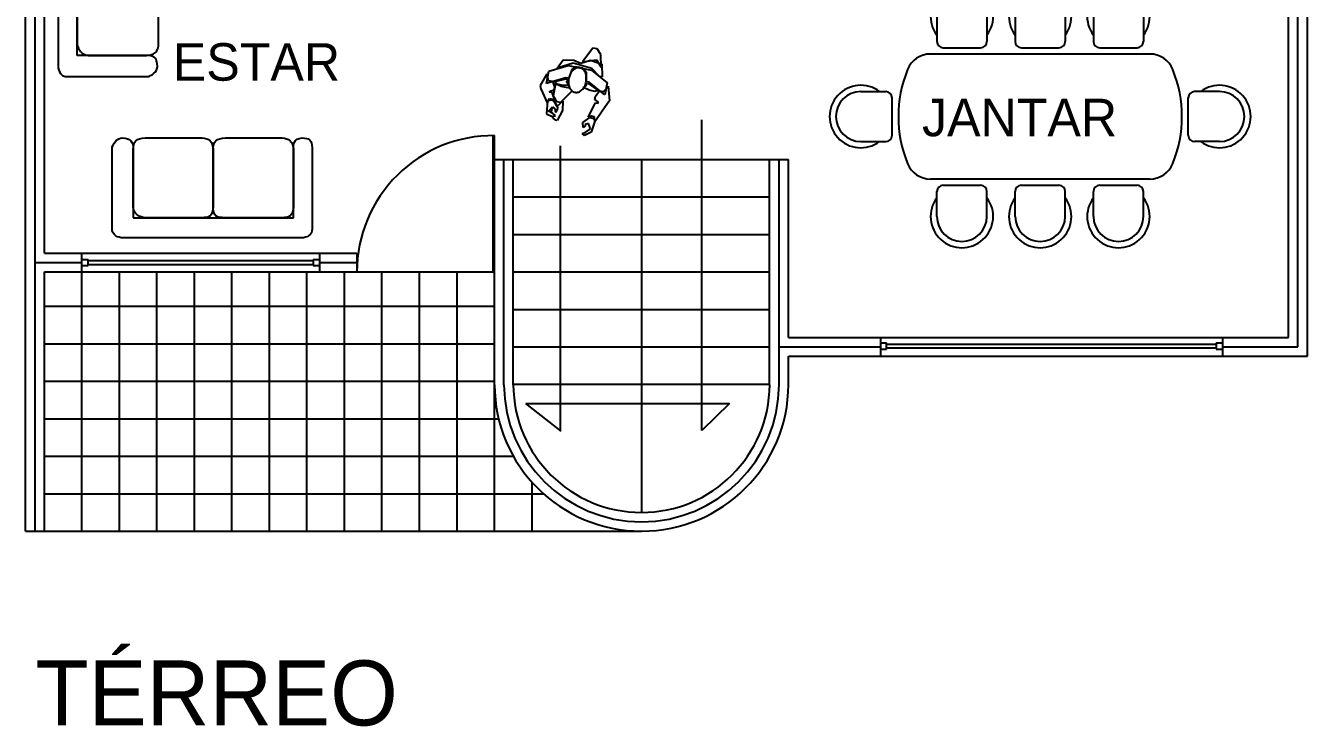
# Model space of a CAD drawing. Header units: millimetres. Extents: x 686.5 to 717.1, y 236.1 to 261.6.
# Drawn here: x 688.895 to 691.457, y 245.282 to 246.684 of the extents above; entities that cross this region are included whole.
import ezdxf

# ---------------------------------------------------------------- set-up
doc = ezdxf.new("R2010")
doc.units = ezdxf.units.MM
doc.linetypes.add('ACAD_ISO04W100', pattern=[30.5, 24, -3, 0.5, -3])
for name, color, linetype in [('3', 1, 'Continuous'), ('EJE', 4, 'ACAD_ISO04W100'), ('ESCALERAS', 5, 'Continuous'), ('LETREROS', 31, 'Continuous'), ('MUE', 2, 'Continuous'), ('MURO1', 3, 'Continuous'), ('PUERTAS', 191, 'Continuous'), ('VENTANAS', 111, 'Continuous')]:
    doc.layers.add(name, color=color, linetype=linetype)

# ---------------------------------------------------------------- blocks, each defined once
blk = doc.blocks.new('COMEDOR1')
at = {"layer": '3', "color": 2}
for p, q in [((-0.837, 0.826), (-0.837, 0.626)), ((-0.437, 0.826), (-0.437, 0.626)), ((-0.211, 0.826), (-0.211, 0.626)), ((0.189, 0.826), (0.189, 0.626)), ((0.415, 0.826), (0.415, 0.626)), ((0.815, 0.826), (0.815, 0.626)), ((0.865, 0.526), (-0.887, 0.526)), ((-0.787, 0.576), (-0.487, 0.576)), ((-0.161, 0.576), (0.139, 0.576)), ((0.465, 0.576), (0.765, 0.576)), ((-1.445, 0.226), (-1.245, 0.226)), ((1.423, 0.226), (1.223, 0.226)), ((-1.195, -0.124), (-1.195, 0.176)), ((1.173, -0.124), (1.173, 0.176)), ((-1.445, -0.174), (-1.245, -0.174)), ((1.423, -0.174), (1.223, -0.174)), ((0.865, -0.474), (-0.887, -0.474)), ((-0.837, -0.774), (-0.837, -0.574)), ((-0.787, -0.524), (-0.487, -0.524)), ((-0.437, -0.774), (-0.437, -0.574)), ((-0.211, -0.774), (-0.211, -0.574)), ((-0.161, -0.524), (0.139, -0.524)), ((0.189, -0.774), (0.189, -0.574)), ((0.415, -0.774), (0.415, -0.574)), ((0.465, -0.524), (0.765, -0.524)), ((0.815, -0.774), (0.815, -0.574))]:
    blk.add_line(p, q, dxfattribs=at)
for centre, radius, start, end in [((-0.637, 0.826), 0.25, 323.1301, 216.8699), ((-0.637, 0.826), 0.2, 360, 180), ((-0.011, 0.826), 0.25, 323.1301, 216.8699), ((-0.011, 0.826), 0.2, 360, 180), ((0.615, 0.826), 0.25, 323.1301, 216.8699), ((0.615, 0.826), 0.2, 360, 180), ((-0.787, 0.626), 0.05, 180, 270), ((-0.487, 0.626), 0.05, 270, 360), ((-0.161, 0.626), 0.05, 180, 270), ((0.139, 0.626), 0.05, 270, 360), ((0.465, 0.626), 0.05, 180, 270), ((0.765, 0.626), 0.05, 270, 360), ((-0.887, 0.326), 0.2, 90, 157.9757), ((0.865, 0.326), 0.2, 22.0243, 90), ((-0.145, 0.026), 1, 157.9757, 202.0243), ((0.123, 0.026), 1, 337.9757, 22.0243), ((-1.445, 0.026), 0.25, 53.1301, 306.8699), ((-1.445, 0.026), 0.2, 90, 270), ((-1.245, 0.176), 0.05, 360, 90), ((1.223, 0.176), 0.05, 90, 180), ((1.423, 0.026), 0.25, 233.1301, 126.8699), ((1.423, 0.026), 0.2, 270, 90), ((-1.245, -0.124), 0.05, 270, 360), ((1.223, -0.124), 0.05, 180, 270), ((-0.887, -0.274), 0.2, 202.0243, 270), ((0.865, -0.274), 0.2, 270, 337.9757), ((-0.787, -0.574), 0.05, 90, 180), ((-0.487, -0.574), 0.05, 360, 90), ((-0.161, -0.574), 0.05, 90, 180), ((0.139, -0.574), 0.05, 360, 90), ((0.465, -0.574), 0.05, 90, 180), ((0.765, -0.574), 0.05, 360, 90), ((-0.637, -0.774), 0.25, 143.1301, 36.8699), ((-0.011, -0.774), 0.25, 143.1301, 36.8699), ((0.615, -0.774), 0.25, 143.1301, 36.8699), ((-0.637, -0.774), 0.2, 180, 360), ((-0.011, -0.774), 0.2, 180, 360), ((0.615, -0.774), 0.2, 180, 360)]:
    blk.add_arc(centre, radius, start, end, dxfattribs=at)
blk = doc.blocks.new('SILLON3')
at = {"color": 2}
for p, q in [((-1.178, 0.212), (-1.184, 0.196)), ((-1.178, 0.212), (-1.184, 0.196)), ((-1.169, 0.223), (-1.178, 0.212)), ((-1.169, 0.223), (-1.178, 0.212)), ((-1.164, 0.227), (-1.169, 0.223)), ((-1.164, 0.227), (-1.169, 0.223)), ((-1.157, 0.231), (-1.164, 0.227)), ((-1.157, 0.231), (-1.164, 0.227)), ((-1.151, 0.235), (-1.157, 0.231)), ((-1.151, 0.235), (-1.157, 0.231)), ((-1.144, 0.237), (-1.151, 0.235)), ((-1.144, 0.237), (-1.151, 0.235)), ((-1.127, 0.24), (-1.144, 0.237)), ((-1.127, 0.24), (-1.144, 0.237)), ((-1.109, 0.241), (-1.127, 0.24)), ((-1.109, 0.241), (-1.127, 0.24)), ((-1.096, 0.24), (-1.109, 0.241)), ((-1.096, 0.24), (-1.109, 0.241)), ((-1.086, 0.238), (-1.096, 0.24)), ((-1.086, 0.238), (-1.096, 0.24)), ((-1.076, 0.235), (-1.086, 0.238)), ((-1.076, 0.235), (-1.086, 0.238)), ((-1.068, 0.231), (-1.076, 0.235)), ((-1.068, 0.231), (-1.076, 0.235)), ((-1.061, 0.225), (-1.068, 0.231)), ((-1.061, 0.225), (-1.068, 0.231)), ((-1.055, 0.22), (-1.061, 0.225)), ((-1.055, 0.22), (-1.061, 0.225)), ((-1.05, 0.214), (-1.055, 0.22)), ((-1.05, 0.214), (-1.055, 0.22)), ((-1.046, 0.206), (-1.05, 0.214)), ((-1.046, 0.206), (-1.05, 0.214)), ((-1.041, 0.192), (-1.046, 0.206)), ((-1.041, 0.192), (-1.046, 0.206)), ((-1.018, 0.209), (-1.023, 0.201)), ((-1.018, 0.209), (-1.023, 0.201)), ((-1.012, 0.215), (-1.018, 0.209)), ((-1.012, 0.215), (-1.018, 0.209)), ((-1.007, 0.222), (-1.012, 0.215)), ((-1.007, 0.222), (-1.012, 0.215)), ((-1, 0.226), (-1.007, 0.222)), ((-1, 0.226), (-1.007, 0.222)), ((-0.984, 0.234), (-1, 0.226)), ((-0.984, 0.234), (-1, 0.226)), ((-0.967, 0.239), (-0.984, 0.234)), ((-0.967, 0.239), (-0.984, 0.234)), ((-0.948, 0.241), (-0.967, 0.239)), ((-0.948, 0.241), (-0.967, 0.239)), ((-0.492, 0.241), (-0.948, 0.241)), ((-0.492, 0.241), (-0.948, 0.241)), ((-0.492, 0.241), (-0.492, 0.241)), ((-0.467, 0.239), (-0.492, 0.241)), ((-0.467, 0.239), (-0.492, 0.241)), ((-0.447, 0.234), (-0.467, 0.239)), ((-0.447, 0.234), (-0.467, 0.239)), ((-0.442, 0.232), (-0.447, 0.234)), ((-0.442, 0.232), (-0.447, 0.234)), ((-0.438, 0.23), (-0.442, 0.232)), ((-0.438, 0.23), (-0.442, 0.232)), ((-0.429, 0.226), (-0.438, 0.23)), ((-0.429, 0.226), (-0.438, 0.23)), ((-0.423, 0.222), (-0.429, 0.226)), ((-0.423, 0.222), (-0.429, 0.226)), ((-0.416, 0.215), (-0.423, 0.222)), ((-0.416, 0.215), (-0.423, 0.222)), ((-0.411, 0.209), (-0.416, 0.215)), ((-0.411, 0.209), (-0.416, 0.215)), ((-0.406, 0.201), (-0.411, 0.209)), ((-0.406, 0.201), (-0.411, 0.209)), ((-0.374, 0.209), (-0.379, 0.201)), ((-0.374, 0.209), (-0.379, 0.201)), ((-0.37, 0.215), (-0.374, 0.209)), ((-0.37, 0.215), (-0.374, 0.209)), ((-0.363, 0.222), (-0.37, 0.215)), ((-0.363, 0.222), (-0.37, 0.215)), ((-0.356, 0.226), (-0.363, 0.222)), ((-0.356, 0.226), (-0.363, 0.222)), ((-0.342, 0.234), (-0.356, 0.226)), ((-0.342, 0.234), (-0.356, 0.226)), ((-0.324, 0.239), (-0.342, 0.234)), ((-0.324, 0.239), (-0.342, 0.234)), ((-0.305, 0.241), (-0.324, 0.239)), ((-0.305, 0.241), (-0.324, 0.239)), ((0.151, 0.241), (-0.305, 0.241)), ((0.151, 0.241), (-0.305, 0.241)), ((0.151, 0.241), (0.151, 0.241)), ((0.176, 0.239), (0.151, 0.241)), ((0.176, 0.239), (0.151, 0.241)), ((0.196, 0.234), (0.176, 0.239)), ((0.196, 0.234), (0.176, 0.239)), ((0.201, 0.232), (0.196, 0.234)), ((0.201, 0.232), (0.196, 0.234)), ((0.205, 0.23), (0.201, 0.232)), ((0.205, 0.23), (0.201, 0.232)), ((0.213, 0.226), (0.205, 0.23)), ((0.213, 0.226), (0.205, 0.23)), ((0.22, 0.222), (0.213, 0.226)), ((0.22, 0.222), (0.213, 0.226)), ((0.227, 0.215), (0.22, 0.222)), ((0.227, 0.215), (0.22, 0.222)), ((0.232, 0.209), (0.227, 0.215)), ((0.232, 0.209), (0.227, 0.215)), ((0.237, 0.201), (0.232, 0.209)), ((0.237, 0.201), (0.232, 0.209)), ((0.268, 0.209), (0.264, 0.201)), ((0.268, 0.209), (0.264, 0.201)), ((0.273, 0.215), (0.268, 0.209)), ((0.273, 0.215), (0.268, 0.209)), ((0.28, 0.222), (0.273, 0.215)), ((0.28, 0.222), (0.273, 0.215)), ((0.287, 0.226), (0.28, 0.222)), ((0.287, 0.226), (0.28, 0.222)), ((0.301, 0.234), (0.287, 0.226)), ((0.301, 0.234), (0.287, 0.226)), ((0.319, 0.239), (0.301, 0.234)), ((0.319, 0.239), (0.301, 0.234)), ((0.338, 0.241), (0.319, 0.239)), ((0.338, 0.241), (0.319, 0.239)), ((0.794, 0.241), (0.338, 0.241)), ((0.794, 0.241), (0.338, 0.241)), ((0.794, 0.241), (0.794, 0.241)), ((0.819, 0.239), (0.794, 0.241)), ((0.819, 0.239), (0.794, 0.241)), ((0.839, 0.234), (0.819, 0.239)), ((0.839, 0.234), (0.819, 0.239)), ((0.844, 0.232), (0.839, 0.234)), ((0.844, 0.232), (0.839, 0.234)), ((0.848, 0.23), (0.844, 0.232)), ((0.848, 0.23), (0.844, 0.232)), ((0.856, 0.226), (0.848, 0.23)), ((0.856, 0.226), (0.848, 0.23)), ((0.863, 0.222), (0.856, 0.226)), ((0.863, 0.222), (0.856, 0.226)), ((0.87, 0.215), (0.863, 0.222)), ((0.87, 0.215), (0.863, 0.222)), ((0.875, 0.209), (0.87, 0.215)), ((0.875, 0.209), (0.87, 0.215)), ((0.879, 0.201), (0.875, 0.209)), ((0.879, 0.201), (0.875, 0.209)), ((0.91, 0.208), (0.906, 0.201)), ((0.91, 0.208), (0.906, 0.201)), ((0.915, 0.213), (0.91, 0.208)), ((0.915, 0.213), (0.91, 0.208)), ((0.922, 0.218), (0.915, 0.213)), ((0.922, 0.218), (0.915, 0.213)), ((0.93, 0.223), (0.922, 0.218)), ((0.93, 0.223), (0.922, 0.218)), ((0.937, 0.225), (0.93, 0.223)), ((0.937, 0.225), (0.93, 0.223)), ((0.947, 0.228), (0.937, 0.225)), ((0.947, 0.228), (0.937, 0.225)), ((0.958, 0.23), (0.947, 0.228)), ((0.958, 0.23), (0.947, 0.228)), ((0.982, 0.232), (0.958, 0.23)), ((0.982, 0.232), (0.958, 0.23)), ((0.995, 0.23), (0.982, 0.232)), ((0.995, 0.23), (0.982, 0.232)), ((1.01, 0.224), (0.995, 0.23)), ((1.01, 0.224), (0.995, 0.23)), ((1.023, 0.216), (1.01, 0.224)), ((1.023, 0.216), (1.01, 0.224)), ((1.035, 0.204), (1.023, 0.216)), ((1.035, 0.204), (1.023, 0.216)), ((-1.188, 0.176), (-1.189, 0.152)), ((-1.188, 0.176), (-1.189, 0.152)), ((-1.189, 0.152), (-1.189, -0.491)), ((-1.189, 0.152), (-1.189, 0.152)), ((-1.189, 0.152), (-1.189, -0.491)), ((-1.184, 0.196), (-1.188, 0.176)), ((-1.184, 0.196), (-1.188, 0.176)), ((-1.039, 0.177), (-1.041, 0.192)), ((-1.039, 0.177), (-1.041, 0.192)), ((-1.038, 0.164), (-1.039, 0.177)), ((-1.038, 0.164), (-1.039, 0.177)), ((-1.036, 0.166), (-1.038, 0.143)), ((-1.036, 0.166), (-1.038, 0.143)), ((-1.038, 0.152), (-1.038, 0.164)), ((-1.038, 0.152), (-1.038, 0.164)), ((-1.038, -0.411), (-1.038, 0.152)), ((-1.038, -0.411), (-1.038, 0.152)), ((-1.038, 0.143), (-1.038, -0.322)), ((-1.038, 0.143), (-1.038, 0.143)), ((-1.038, 0.143), (-1.038, -0.322)), ((-1.034, 0.175), (-1.036, 0.166)), ((-1.034, 0.175), (-1.036, 0.166)), ((-1.031, 0.185), (-1.034, 0.175)), ((-1.031, 0.185), (-1.034, 0.175)), ((-1.023, 0.201), (-1.031, 0.185)), ((-1.023, 0.201), (-1.031, 0.185)), ((-0.402, 0.194), (-0.406, 0.201)), ((-0.402, 0.194), (-0.406, 0.201)), ((-0.4, 0.185), (-0.402, 0.194)), ((-0.4, 0.185), (-0.402, 0.194)), ((-0.395, 0.166), (-0.4, 0.185)), ((-0.395, 0.166), (-0.4, 0.185)), ((-0.394, 0.143), (-0.395, 0.166)), ((-0.394, 0.143), (-0.395, 0.166)), ((-0.392, 0.166), (-0.394, 0.143)), ((-0.392, 0.166), (-0.394, 0.143)), ((-0.394, 0.143), (-0.394, -0.322)), ((-0.394, 0.143), (-0.394, 0.143)), ((-0.394, 0.143), (-0.394, -0.322)), ((-0.394, -0.322), (-0.394, 0.143)), ((-0.394, -0.322), (-0.394, 0.143)), ((-0.39, 0.175), (-0.392, 0.166)), ((-0.39, 0.175), (-0.392, 0.166)), ((-0.387, 0.185), (-0.39, 0.175)), ((-0.387, 0.185), (-0.39, 0.175)), ((-0.384, 0.194), (-0.387, 0.185)), ((-0.384, 0.194), (-0.387, 0.185)), ((-0.379, 0.201), (-0.384, 0.194)), ((-0.379, 0.201), (-0.384, 0.194)), ((0.24, 0.194), (0.237, 0.201)), ((0.24, 0.194), (0.237, 0.201)), ((0.243, 0.185), (0.24, 0.194)), ((0.243, 0.185), (0.24, 0.194)), ((0.248, 0.166), (0.243, 0.185)), ((0.248, 0.166), (0.243, 0.185)), ((0.249, 0.143), (0.248, 0.166)), ((0.249, 0.143), (0.248, 0.166)), ((0.251, 0.166), (0.249, 0.143)), ((0.251, 0.166), (0.249, 0.143)), ((0.249, -0.322), (0.249, 0.143)), ((0.249, -0.322), (0.249, 0.143)), ((0.249, 0.143), (0.249, -0.322)), ((0.249, 0.143), (0.249, 0.143)), ((0.249, 0.143), (0.249, -0.322)), ((0.253, 0.175), (0.251, 0.166)), ((0.253, 0.175), (0.251, 0.166)), ((0.256, 0.185), (0.253, 0.175)), ((0.256, 0.185), (0.253, 0.175)), ((0.259, 0.194), (0.256, 0.185)), ((0.259, 0.194), (0.256, 0.185)), ((0.264, 0.201), (0.259, 0.194)), ((0.264, 0.201), (0.259, 0.194)), ((0.883, 0.194), (0.879, 0.201)), ((0.883, 0.194), (0.879, 0.201)), ((0.886, 0.185), (0.883, 0.194)), ((0.886, 0.185), (0.883, 0.194)), ((0.891, 0.166), (0.886, 0.185)), ((0.891, 0.166), (0.886, 0.185)), ((0.892, 0.143), (0.891, 0.166)), ((0.892, 0.143), (0.891, 0.166)), ((0.893, 0.163), (0.892, 0.143)), ((0.893, 0.163), (0.892, 0.143)), ((0.892, -0.322), (0.892, 0.143)), ((0.892, -0.322), (0.892, 0.143)), ((0.892, 0.143), (0.892, -0.411)), ((0.892, 0.143), (0.892, 0.143)), ((0.892, 0.143), (0.892, -0.411)), ((0.896, 0.18), (0.893, 0.163)), ((0.896, 0.18), (0.893, 0.163)), ((0.902, 0.195), (0.896, 0.18)), ((0.902, 0.195), (0.896, 0.18)), ((0.906, 0.201), (0.902, 0.195)), ((0.906, 0.201), (0.902, 0.195)), ((1.045, 0.191), (1.035, 0.204)), ((1.045, 0.191), (1.035, 0.204)), ((1.054, 0.176), (1.045, 0.191)), ((1.054, 0.176), (1.045, 0.191)), ((1.058, 0.168), (1.054, 0.176)), ((1.058, 0.168), (1.054, 0.176)), ((1.06, 0.16), (1.058, 0.168)), ((1.06, 0.16), (1.058, 0.168)), ((1.062, 0.143), (1.06, 0.16)), ((1.062, 0.143), (1.06, 0.16)), ((1.062, -0.491), (1.062, 0.143)), ((1.062, -0.491), (1.062, 0.143)), ((-1.038, -0.322), (-1.036, -0.343)), ((-1.038, -0.322), (-1.036, -0.343)), ((-1.036, -0.343), (-1.034, -0.353)), ((-1.036, -0.343), (-1.034, -0.353)), ((-1.034, -0.353), (-1.031, -0.361)), ((-1.034, -0.353), (-1.031, -0.361)), ((-1.031, -0.361), (-1.023, -0.377)), ((-1.031, -0.361), (-1.023, -0.377)), ((-1.023, -0.377), (-1.021, -0.381)), ((-1.023, -0.377), (-1.021, -0.381)), ((-1.021, -0.381), (-1.018, -0.384)), ((-1.021, -0.381), (-1.018, -0.384)), ((-1.018, -0.384), (-1.012, -0.389)), ((-1.018, -0.384), (-1.012, -0.389)), ((-1.012, -0.389), (-1, -0.399)), ((-1.012, -0.389), (-1, -0.399)), ((-1, -0.399), (-0.984, -0.406)), ((-1, -0.399), (-0.984, -0.406)), ((-0.984, -0.406), (-0.967, -0.41)), ((-0.984, -0.406), (-0.967, -0.41)), ((-0.967, -0.41), (-0.948, -0.411)), ((-0.967, -0.41), (-0.948, -0.411)), ((-0.492, -0.411), (-0.467, -0.41)), ((-0.492, -0.411), (-0.467, -0.41)), ((-0.467, -0.41), (-0.447, -0.406)), ((-0.467, -0.41), (-0.447, -0.406)), ((-0.447, -0.406), (-0.438, -0.403)), ((-0.447, -0.406), (-0.438, -0.403)), ((-0.438, -0.403), (-0.429, -0.399)), ((-0.438, -0.403), (-0.429, -0.399)), ((-0.429, -0.399), (-0.423, -0.394)), ((-0.429, -0.399), (-0.423, -0.394)), ((-0.423, -0.394), (-0.419, -0.392)), ((-0.423, -0.394), (-0.419, -0.392)), ((-0.419, -0.392), (-0.416, -0.389)), ((-0.419, -0.392), (-0.416, -0.389)), ((-0.416, -0.389), (-0.406, -0.377)), ((-0.416, -0.389), (-0.406, -0.377)), ((-0.406, -0.377), (-0.402, -0.37)), ((-0.406, -0.377), (-0.402, -0.37)), ((-0.402, -0.37), (-0.4, -0.361)), ((-0.402, -0.37), (-0.4, -0.361)), ((-0.4, -0.361), (-0.395, -0.343)), ((-0.4, -0.361), (-0.395, -0.343)), ((-0.395, -0.343), (-0.394, -0.322)), ((-0.395, -0.343), (-0.394, -0.322)), ((-0.394, -0.322), (-0.392, -0.343)), ((-0.394, -0.322), (-0.392, -0.343)), ((-0.394, -0.322), (-0.394, -0.322)), ((-0.392, -0.343), (-0.39, -0.353)), ((-0.392, -0.343), (-0.39, -0.353)), ((-0.39, -0.353), (-0.387, -0.361)), ((-0.39, -0.353), (-0.387, -0.361)), ((-0.387, -0.361), (-0.384, -0.37)), ((-0.387, -0.361), (-0.384, -0.37)), ((-0.384, -0.37), (-0.379, -0.377)), ((-0.384, -0.37), (-0.379, -0.377)), ((-0.379, -0.377), (-0.37, -0.389)), ((-0.379, -0.377), (-0.37, -0.389)), ((-0.37, -0.389), (-0.363, -0.394)), ((-0.37, -0.389), (-0.363, -0.394)), ((-0.363, -0.394), (-0.356, -0.399)), ((-0.363, -0.394), (-0.356, -0.399)), ((-0.356, -0.399), (-0.342, -0.406)), ((-0.356, -0.399), (-0.342, -0.406)), ((-0.342, -0.406), (-0.324, -0.41)), ((-0.342, -0.406), (-0.324, -0.41)), ((-0.324, -0.41), (-0.305, -0.411)), ((-0.324, -0.41), (-0.305, -0.411)), ((0.151, -0.411), (0.176, -0.41)), ((0.151, -0.411), (0.176, -0.41)), ((0.176, -0.41), (0.196, -0.406)), ((0.176, -0.41), (0.196, -0.406)), ((0.196, -0.406), (0.205, -0.403)), ((0.196, -0.406), (0.205, -0.403)), ((0.205, -0.403), (0.213, -0.399)), ((0.205, -0.403), (0.213, -0.399)), ((0.213, -0.399), (0.22, -0.394)), ((0.213, -0.399), (0.22, -0.394)), ((0.22, -0.394), (0.224, -0.392)), ((0.22, -0.394), (0.224, -0.392)), ((0.224, -0.392), (0.227, -0.389)), ((0.224, -0.392), (0.227, -0.389)), ((0.227, -0.389), (0.237, -0.377)), ((0.227, -0.389), (0.237, -0.377)), ((0.237, -0.377), (0.24, -0.37)), ((0.237, -0.377), (0.24, -0.37)), ((0.24, -0.37), (0.243, -0.361)), ((0.24, -0.37), (0.243, -0.361)), ((0.243, -0.361), (0.248, -0.343)), ((0.243, -0.361), (0.248, -0.343)), ((0.248, -0.343), (0.249, -0.322)), ((0.248, -0.343), (0.249, -0.322)), ((0.249, -0.322), (0.249, -0.322)), ((0.249, -0.322), (0.251, -0.343)), ((0.249, -0.322), (0.251, -0.343)), ((0.251, -0.343), (0.253, -0.353)), ((0.251, -0.343), (0.253, -0.353)), ((0.253, -0.353), (0.256, -0.361)), ((0.253, -0.353), (0.256, -0.361)), ((0.256, -0.361), (0.259, -0.37)), ((0.256, -0.361), (0.259, -0.37)), ((0.259, -0.37), (0.264, -0.377)), ((0.259, -0.37), (0.264, -0.377)), ((0.264, -0.377), (0.273, -0.389)), ((0.264, -0.377), (0.273, -0.389)), ((0.273, -0.389), (0.28, -0.394)), ((0.273, -0.389), (0.28, -0.394)), ((0.28, -0.394), (0.287, -0.399)), ((0.28, -0.394), (0.287, -0.399)), ((0.287, -0.399), (0.301, -0.406)), ((0.287, -0.399), (0.301, -0.406)), ((0.301, -0.406), (0.319, -0.41)), ((0.301, -0.406), (0.319, -0.41)), ((0.319, -0.41), (0.338, -0.411)), ((0.319, -0.41), (0.338, -0.411)), ((0.794, -0.411), (0.811, -0.409)), ((0.794, -0.411), (0.811, -0.409)), ((0.811, -0.409), (0.828, -0.403)), ((0.811, -0.409), (0.828, -0.403)), ((0.828, -0.403), (0.836, -0.399)), ((0.828, -0.403), (0.836, -0.399)), ((0.836, -0.399), (0.845, -0.394)), ((0.836, -0.399), (0.845, -0.394)), ((0.845, -0.394), (0.852, -0.388)), ((0.845, -0.394), (0.852, -0.388)), ((0.852, -0.388), (0.86, -0.383)), ((0.852, -0.388), (0.86, -0.383)), ((0.86, -0.383), (0.867, -0.377)), ((0.86, -0.383), (0.867, -0.377)), ((0.867, -0.377), (0.873, -0.369)), ((0.867, -0.377), (0.873, -0.369)), ((0.873, -0.369), (0.883, -0.355)), ((0.873, -0.369), (0.883, -0.355)), ((0.883, -0.355), (0.89, -0.338)), ((0.883, -0.355), (0.89, -0.338)), ((0.89, -0.338), (0.892, -0.322)), ((0.89, -0.338), (0.892, -0.322)), ((0.892, -0.322), (0.892, -0.322)), ((-1.189, -0.491), (-1.187, -0.509)), ((-1.189, -0.491), (-1.187, -0.509)), ((-1.187, -0.509), (-1.185, -0.518)), ((-1.187, -0.509), (-1.185, -0.518)), ((-1.038, -0.411), (-1.038, -0.411)), ((0.892, -0.411), (-1.038, -0.411)), ((0.892, -0.411), (-1.038, -0.411)), ((-0.948, -0.411), (-0.948, -0.411)), ((-0.948, -0.411), (-0.492, -0.411)), ((-0.948, -0.411), (-0.492, -0.411)), ((-0.305, -0.411), (-0.305, -0.411)), ((-0.305, -0.411), (0.151, -0.411)), ((-0.305, -0.411), (0.151, -0.411)), ((0.338, -0.411), (0.338, -0.411)), ((0.338, -0.411), (0.794, -0.411)), ((0.338, -0.411), (0.794, -0.411)), ((1.058, -0.514), (1.06, -0.507)), ((1.058, -0.514), (1.06, -0.507)), ((1.06, -0.507), (1.062, -0.491)), ((1.06, -0.507), (1.062, -0.491)), ((1.062, -0.491), (1.062, -0.491)), ((-1.185, -0.518), (-1.182, -0.525)), ((-1.185, -0.518), (-1.182, -0.525)), ((-1.182, -0.525), (-1.179, -0.531)), ((-1.182, -0.525), (-1.179, -0.531)), ((-1.179, -0.531), (-1.175, -0.537)), ((-1.179, -0.531), (-1.175, -0.537)), ((-1.175, -0.537), (-1.17, -0.542)), ((-1.175, -0.537), (-1.17, -0.542)), ((-1.17, -0.542), (-1.167, -0.545)), ((-1.17, -0.542), (-1.167, -0.545)), ((-1.167, -0.545), (-1.164, -0.547)), ((-1.167, -0.545), (-1.164, -0.547)), ((-1.164, -0.547), (-1.151, -0.554)), ((-1.164, -0.547), (-1.151, -0.554)), ((-1.151, -0.554), (-1.136, -0.558)), ((-1.151, -0.554), (-1.136, -0.558)), ((-1.136, -0.558), (-1.119, -0.561)), ((-1.136, -0.558), (-1.119, -0.561)), ((-1.119, -0.561), (-1.099, -0.562)), ((-1.119, -0.561), (-1.099, -0.562)), ((-1.099, -0.562), (0.972, -0.562)), ((-1.099, -0.562), (-1.099, -0.562)), ((-1.099, -0.562), (0.972, -0.562)), ((0.972, -0.562), (0.991, -0.561)), ((0.972, -0.562), (0.991, -0.561)), ((0.991, -0.561), (1.009, -0.557)), ((0.991, -0.561), (1.009, -0.557)), ((1.009, -0.557), (1.024, -0.552)), ((1.009, -0.557), (1.024, -0.552)), ((1.024, -0.552), (1.038, -0.544)), ((1.024, -0.552), (1.038, -0.544)), ((1.038, -0.544), (1.047, -0.533)), ((1.038, -0.544), (1.047, -0.533)), ((1.047, -0.533), (1.052, -0.527)), ((1.047, -0.533), (1.052, -0.527)), ((1.052, -0.527), (1.055, -0.521)), ((1.052, -0.527), (1.055, -0.521)), ((1.055, -0.521), (1.058, -0.514)), ((1.055, -0.521), (1.058, -0.514))]:
    blk.add_line(p, q, dxfattribs=at)
blk = doc.blocks.new('SILLON2')
at = {"color": 2}
for p, q in [((-0.746, 0.51), (-0.731, 0.515)), ((-0.746, 0.51), (-0.731, 0.515)), ((-0.731, 0.515), (-0.713, 0.518)), ((-0.731, 0.515), (-0.713, 0.518)), ((-0.713, 0.518), (-0.695, 0.52)), ((-0.713, 0.518), (-0.695, 0.52)), ((-0.695, 0.52), (0.728, 0.52)), ((-0.695, 0.52), (-0.695, 0.52)), ((-0.695, 0.52), (0.728, 0.52)), ((0.728, 0.52), (0.745, 0.518)), ((0.728, 0.52), (0.745, 0.518)), ((0.745, 0.518), (0.76, 0.515)), ((0.745, 0.518), (0.76, 0.515)), ((0.76, 0.515), (0.775, 0.51)), ((0.76, 0.515), (0.775, 0.51)), ((-0.783, 0.449), (-0.782, 0.464)), ((-0.783, 0.449), (-0.782, 0.464)), ((-0.783, -0.2), (-0.783, 0.449)), ((-0.783, -0.2), (-0.783, 0.449)), ((-0.782, 0.464), (-0.777, 0.479)), ((-0.782, 0.464), (-0.777, 0.479)), ((-0.777, 0.479), (-0.77, 0.491)), ((-0.777, 0.479), (-0.77, 0.491)), ((-0.77, 0.491), (-0.758, 0.501)), ((-0.77, 0.491), (-0.758, 0.501)), ((-0.758, 0.501), (-0.746, 0.51)), ((-0.758, 0.501), (-0.746, 0.51)), ((0.775, 0.51), (0.788, 0.501)), ((0.775, 0.51), (0.788, 0.501)), ((0.788, 0.501), (0.8, 0.491)), ((0.788, 0.501), (0.8, 0.491)), ((0.8, 0.491), (0.808, 0.479)), ((0.8, 0.491), (0.808, 0.479)), ((0.808, 0.479), (0.815, 0.464)), ((0.808, 0.479), (0.815, 0.464)), ((0.815, 0.464), (0.817, 0.449)), ((0.815, 0.464), (0.817, 0.449)), ((0.817, 0.449), (0.817, -0.192)), ((0.817, 0.449), (0.817, 0.449)), ((0.817, 0.449), (0.817, -0.192)), ((-0.633, 0.359), (-0.633, 0.359)), ((0.648, 0.359), (-0.633, 0.359)), ((-0.633, 0.359), (-0.633, -0.192)), ((-0.633, 0.359), (-0.633, -0.192)), ((0.648, 0.359), (-0.633, 0.359)), ((-0.631, 0.295), (-0.626, 0.314)), ((-0.631, 0.295), (-0.626, 0.314)), ((-0.626, 0.314), (-0.618, 0.331)), ((-0.626, 0.314), (-0.618, 0.331)), ((-0.618, 0.331), (-0.608, 0.342)), ((-0.618, 0.331), (-0.608, 0.342)), ((-0.608, 0.342), (-0.594, 0.351)), ((-0.608, 0.342), (-0.594, 0.351)), ((-0.594, 0.351), (-0.579, 0.356)), ((-0.594, 0.351), (-0.579, 0.356)), ((-0.579, 0.356), (-0.562, 0.357)), ((-0.579, 0.356), (-0.562, 0.357)), ((-0.562, 0.357), (-0.544, 0.359)), ((-0.562, 0.357), (-0.544, 0.359)), ((-0.544, 0.359), (-0.544, 0.359)), ((-0.544, 0.359), (-0.09, 0.359)), ((-0.544, 0.359), (-0.09, 0.359)), ((-0.09, 0.359), (-0.065, 0.357)), ((-0.09, 0.359), (-0.065, 0.357)), ((-0.065, 0.357), (-0.045, 0.356)), ((-0.065, 0.357), (-0.045, 0.356)), ((-0.045, 0.356), (-0.027, 0.351)), ((-0.045, 0.356), (-0.027, 0.351)), ((-0.027, 0.351), (-0.013, 0.342)), ((-0.027, 0.351), (-0.013, 0.342)), ((-0.013, 0.342), (-0.003, 0.331)), ((-0.013, 0.342), (-0.003, 0.331)), ((-0.003, 0.331), (0.003, 0.314)), ((-0.003, 0.331), (0.003, 0.314)), ((0.003, 0.314), (0.007, 0.295)), ((0.003, 0.314), (0.007, 0.295)), ((0.01, 0.295), (0.015, 0.314)), ((0.01, 0.295), (0.015, 0.314)), ((0.015, 0.314), (0.022, 0.331)), ((0.015, 0.314), (0.022, 0.331)), ((0.022, 0.331), (0.033, 0.342)), ((0.022, 0.331), (0.033, 0.342)), ((0.033, 0.342), (0.045, 0.351)), ((0.033, 0.342), (0.045, 0.351)), ((0.045, 0.351), (0.06, 0.356)), ((0.045, 0.351), (0.06, 0.356)), ((0.06, 0.356), (0.079, 0.357)), ((0.06, 0.356), (0.079, 0.357)), ((0.079, 0.357), (0.097, 0.359)), ((0.079, 0.357), (0.097, 0.359)), ((0.097, 0.359), (0.097, 0.359)), ((0.097, 0.359), (0.551, 0.359)), ((0.097, 0.359), (0.551, 0.359)), ((0.551, 0.359), (0.567, 0.357)), ((0.551, 0.359), (0.567, 0.357)), ((0.567, 0.357), (0.584, 0.352)), ((0.567, 0.357), (0.584, 0.352)), ((0.584, 0.352), (0.601, 0.346)), ((0.584, 0.352), (0.601, 0.346)), ((0.601, 0.346), (0.616, 0.334)), ((0.601, 0.346), (0.616, 0.334)), ((0.616, 0.334), (0.629, 0.322)), ((0.616, 0.334), (0.629, 0.322)), ((0.629, 0.322), (0.639, 0.307)), ((0.629, 0.322), (0.639, 0.307)), ((0.648, -0.192), (0.648, 0.359)), ((0.648, -0.192), (0.648, 0.359)), ((-0.633, 0.27), (-0.631, 0.295)), ((-0.633, 0.27), (-0.631, 0.295)), ((-0.633, -0.192), (-0.633, 0.27)), ((-0.633, -0.192), (-0.633, 0.27)), ((0.007, 0.295), (0.008, 0.27)), ((0.007, 0.295), (0.008, 0.27)), ((0.008, 0.27), (0.01, 0.295)), ((0.008, 0.27), (0.01, 0.295)), ((0.008, 0.27), (0.008, -0.192)), ((0.008, 0.27), (0.008, 0.27)), ((0.008, 0.27), (0.008, -0.192)), ((0.008, -0.192), (0.008, 0.27)), ((0.008, -0.192), (0.008, 0.27)), ((0.639, 0.307), (0.646, 0.289)), ((0.639, 0.307), (0.646, 0.289)), ((0.646, 0.289), (0.648, 0.27)), ((0.646, 0.289), (0.648, 0.27)), ((0.648, 0.27), (0.648, -0.192)), ((0.648, 0.27), (0.648, 0.27)), ((0.648, 0.27), (0.648, -0.192)), ((-0.783, -0.2), (-0.783, -0.2)), ((-0.782, -0.222), (-0.783, -0.2)), ((-0.782, -0.222), (-0.783, -0.2)), ((-0.633, -0.203), (-0.634, -0.217)), ((-0.633, -0.203), (-0.634, -0.217)), ((-0.633, -0.192), (-0.633, -0.192)), ((-0.631, -0.21), (-0.633, -0.192)), ((-0.631, -0.21), (-0.633, -0.192)), ((-0.633, -0.192), (-0.633, -0.203)), ((-0.633, -0.192), (-0.633, -0.203)), ((0.008, -0.192), (0.007, -0.21)), ((0.008, -0.192), (0.007, -0.21)), ((0.008, -0.192), (0.008, -0.192)), ((0.01, -0.21), (0.008, -0.192)), ((0.01, -0.21), (0.008, -0.192)), ((0.648, -0.192), (0.646, -0.21)), ((0.648, -0.192), (0.646, -0.21)), ((0.648, -0.192), (0.648, -0.192)), ((0.649, -0.21), (0.648, -0.192)), ((0.649, -0.21), (0.648, -0.192)), ((0.817, -0.192), (0.815, -0.208)), ((0.817, -0.192), (0.815, -0.208)), ((-0.778, -0.238), (-0.782, -0.222)), ((-0.778, -0.238), (-0.782, -0.222)), ((-0.772, -0.252), (-0.778, -0.238)), ((-0.772, -0.252), (-0.778, -0.238)), ((-0.768, -0.259), (-0.772, -0.252)), ((-0.768, -0.259), (-0.772, -0.252)), ((-0.763, -0.264), (-0.768, -0.259)), ((-0.763, -0.264), (-0.768, -0.259)), ((-0.751, -0.272), (-0.763, -0.264)), ((-0.751, -0.272), (-0.763, -0.264)), ((-0.738, -0.277), (-0.751, -0.272)), ((-0.738, -0.277), (-0.751, -0.272)), ((-0.721, -0.279), (-0.738, -0.277)), ((-0.721, -0.279), (-0.738, -0.277)), ((-0.703, -0.28), (-0.721, -0.279)), ((-0.703, -0.28), (-0.721, -0.279)), ((-0.679, -0.277), (-0.703, -0.28)), ((-0.679, -0.277), (-0.703, -0.28)), ((-0.663, -0.27), (-0.679, -0.277)), ((-0.663, -0.27), (-0.679, -0.277)), ((-0.656, -0.265), (-0.663, -0.27)), ((-0.656, -0.265), (-0.663, -0.27)), ((-0.649, -0.259), (-0.656, -0.265)), ((-0.649, -0.259), (-0.656, -0.265)), ((-0.641, -0.247), (-0.649, -0.259)), ((-0.641, -0.247), (-0.649, -0.259)), ((-0.636, -0.232), (-0.641, -0.247)), ((-0.636, -0.232), (-0.641, -0.247)), ((-0.634, -0.217), (-0.636, -0.232)), ((-0.634, -0.217), (-0.636, -0.232)), ((-0.626, -0.228), (-0.631, -0.21)), ((-0.626, -0.228), (-0.631, -0.21)), ((-0.618, -0.243), (-0.626, -0.228)), ((-0.618, -0.243), (-0.626, -0.228)), ((-0.616, -0.247), (-0.618, -0.243)), ((-0.616, -0.247), (-0.618, -0.243)), ((-0.613, -0.25), (-0.616, -0.247)), ((-0.613, -0.25), (-0.616, -0.247)), ((-0.608, -0.257), (-0.613, -0.25)), ((-0.608, -0.257), (-0.613, -0.25)), ((-0.594, -0.267), (-0.608, -0.257)), ((-0.594, -0.267), (-0.608, -0.257)), ((-0.579, -0.274), (-0.594, -0.267)), ((-0.579, -0.274), (-0.594, -0.267)), ((-0.562, -0.279), (-0.579, -0.274)), ((-0.562, -0.279), (-0.579, -0.274)), ((-0.544, -0.28), (-0.562, -0.279)), ((-0.544, -0.28), (-0.562, -0.279)), ((-0.09, -0.28), (-0.544, -0.28)), ((-0.09, -0.28), (-0.544, -0.28)), ((-0.065, -0.279), (-0.09, -0.28)), ((-0.065, -0.279), (-0.09, -0.28)), ((-0.09, -0.28), (-0.09, -0.28)), ((-0.045, -0.274), (-0.065, -0.279)), ((-0.045, -0.274), (-0.065, -0.279)), ((-0.027, -0.267), (-0.045, -0.274)), ((-0.027, -0.267), (-0.045, -0.274)), ((-0.013, -0.257), (-0.027, -0.267)), ((-0.013, -0.257), (-0.027, -0.267)), ((-0.003, -0.243), (-0.013, -0.257)), ((-0.003, -0.243), (-0.013, -0.257)), ((0.003, -0.228), (-0.003, -0.243)), ((0.003, -0.228), (-0.003, -0.243)), ((0.007, -0.21), (0.003, -0.228)), ((0.007, -0.21), (0.003, -0.228)), ((0.015, -0.228), (0.01, -0.21)), ((0.015, -0.228), (0.01, -0.21)), ((0.022, -0.243), (0.015, -0.228)), ((0.022, -0.243), (0.015, -0.228)), ((0.033, -0.257), (0.022, -0.243)), ((0.033, -0.257), (0.022, -0.243)), ((0.045, -0.267), (0.033, -0.257)), ((0.045, -0.267), (0.033, -0.257)), ((0.06, -0.274), (0.045, -0.267)), ((0.06, -0.274), (0.045, -0.267)), ((0.079, -0.279), (0.06, -0.274)), ((0.079, -0.279), (0.06, -0.274)), ((0.097, -0.28), (0.079, -0.279)), ((0.097, -0.28), (0.079, -0.279)), ((0.551, -0.28), (0.097, -0.28)), ((0.551, -0.28), (0.097, -0.28)), ((0.576, -0.279), (0.551, -0.28)), ((0.576, -0.279), (0.551, -0.28)), ((0.551, -0.28), (0.551, -0.28)), ((0.596, -0.274), (0.576, -0.279)), ((0.596, -0.274), (0.576, -0.279)), ((0.612, -0.267), (0.596, -0.274)), ((0.612, -0.267), (0.596, -0.274)), ((0.626, -0.257), (0.612, -0.267)), ((0.626, -0.257), (0.612, -0.267)), ((0.636, -0.243), (0.626, -0.257)), ((0.636, -0.243), (0.626, -0.257)), ((0.643, -0.228), (0.636, -0.243)), ((0.643, -0.228), (0.636, -0.243)), ((0.646, -0.21), (0.643, -0.228)), ((0.646, -0.21), (0.643, -0.228)), ((0.651, -0.228), (0.649, -0.21)), ((0.651, -0.228), (0.649, -0.21)), ((0.658, -0.243), (0.651, -0.228)), ((0.658, -0.243), (0.651, -0.228)), ((0.666, -0.257), (0.658, -0.243)), ((0.666, -0.257), (0.658, -0.243)), ((0.678, -0.267), (0.666, -0.257)), ((0.678, -0.267), (0.666, -0.257)), ((0.693, -0.274), (0.678, -0.267)), ((0.693, -0.274), (0.678, -0.267)), ((0.713, -0.279), (0.693, -0.274)), ((0.713, -0.279), (0.693, -0.274)), ((0.736, -0.28), (0.713, -0.279)), ((0.736, -0.28), (0.713, -0.279)), ((0.75, -0.279), (0.736, -0.28)), ((0.75, -0.279), (0.736, -0.28)), ((0.763, -0.272), (0.75, -0.279)), ((0.763, -0.272), (0.75, -0.279)), ((0.776, -0.264), (0.763, -0.272)), ((0.776, -0.264), (0.763, -0.272)), ((0.783, -0.259), (0.776, -0.264)), ((0.783, -0.259), (0.776, -0.264)), ((0.79, -0.252), (0.783, -0.259)), ((0.79, -0.252), (0.783, -0.259)), ((0.8, -0.238), (0.79, -0.252)), ((0.8, -0.238), (0.79, -0.252)), ((0.808, -0.223), (0.8, -0.238)), ((0.808, -0.223), (0.8, -0.238)), ((0.815, -0.208), (0.808, -0.223)), ((0.815, -0.208), (0.808, -0.223))]:
    blk.add_line(p, q, dxfattribs=at)
blk = doc.blocks.new('PERSON')
at = {"layer": '3', "color": 2, "linetype": 'Continuous'}
for p, q in [((-0.267, 0.155), (-0.255, 0.255)), ((-0.255, 0.255), (-0.208, 0.292)), ((-0.208, 0.267), (-0.243, 0.23)), ((-0.243, 0.23), (-0.22, 0.192)), ((-0.208, 0.292), (-0.184, 0.28)), ((-0.184, 0.28), (-0.208, 0.267)), ((-0.196, 0.217), (-0.184, 0.23)), ((-0.196, 0.205), (-0.196, 0.217)), ((-0.184, 0.23), (-0.172, 0.192)), ((0.006, 0.13), (0.03, 0.217)), ((0.03, 0.217), (0.042, 0.217)), ((0.042, 0.217), (0.065, 0.205)), ((-0.338, 0.005), (-0.267, 0.167)), ((-0.267, 0.167), (-0.255, 0.13)), ((-0.243, 0.142), (-0.267, 0.155)), ((-0.255, 0.13), (-0.232, 0.13)), ((-0.208, 0.142), (-0.243, 0.017)), ((-0.22, 0.142), (-0.243, 0.142)), ((-0.232, 0.13), (-0.208, 0.142)), ((-0.22, 0.192), (-0.196, 0.205)), ((-0.172, 0.192), (-0.22, 0.142)), ((0.018, 0.055), (0.006, 0.13)), ((0.053, 0.105), (0.018, 0.055)), ((0.053, 0.155), (0.042, 0.117)), ((0.042, 0.117), (0.089, 0.067)), ((0.077, 0.192), (0.053, 0.18)), ((0.053, 0.18), (0.077, 0.167)), ((0.065, 0.142), (0.053, 0.155)), ((0.089, 0.067), (0.053, 0.105)), ((0.065, 0.205), (0.072, 0.19)), ((0.065, 0.13), (0.065, 0.142)), ((0.089, 0.117), (0.065, 0.13)), ((0.125, 0.18), (0.077, 0.192)), ((0.077, 0.167), (0.113, 0.155)), ((0.084, 0.165), (0.089, 0.155)), ((0.113, 0.155), (0.089, 0.117)), ((0.089, 0.155), (0.089, 0.117)), ((0.137, 0.08), (0.125, 0.18)), ((-0.35, -0.02), (-0.338, 0.005)), ((-0.267, 0.017), (-0.255, 0.005)), ((-0.243, 0.017), (-0.267, 0.017)), ((-0.255, 0.005), (-0.232, -0.008)), ((0.006, 0.03), (-0.041, -0.039)), ((0.03, 0.067), (0.006, 0.03)), ((0.065, 0.067), (0.03, 0.067)), ((0.101, 0.03), (0.065, 0.067)), ((0.077, 0.067), (0.113, 0.005)), ((0.101, 0.055), (0.077, 0.067)), ((0.089, 0.067), (0.113, 0.067)), ((0.125, 0.055), (0.101, 0.055)), ((0.101, -0.07), (0.101, 0.03)), ((0.113, 0.067), (0.137, 0.08)), ((0.113, 0.005), (0.137, 0.005)), ((0.137, 0.092), (0.125, 0.055)), ((0.137, 0.005), (0.125, -0.008)), ((0.208, -0.008), (0.137, 0.092)), ((-0.315, -0.133), (-0.35, -0.02)), ((-0.291, -0.083), (-0.315, -0.133)), ((-0.303, -0.158), (-0.303, -0.058)), ((-0.303, -0.058), (-0.16, -0.133)), ((-0.255, -0.083), (-0.291, -0.083)), ((-0.232, -0.033), (-0.255, -0.083)), ((-0.243, -0.083), (-0.22, -0.07)), ((-0.16, -0.12), (-0.243, -0.083)), ((-0.232, -0.008), (-0.232, -0.033)), ((-0.22, -0.07), (-0.172, -0.07)), ((-0.172, -0.07), (-0.125, -0.083)), ((-0.125, -0.083), (-0.148, -0.108)), ((-0.019, -0.058), (0.053, -0.058)), ((0.042, -0.07), (-0.006, -0.083)), ((-0.006, -0.083), (0.018, -0.108)), ((0.03, -0.133), (0.172, -0.058)), ((0.03, -0.12), (0.113, -0.083)), ((0.089, -0.07), (0.042, -0.07)), ((0.053, -0.058), (0.101, -0.07)), ((0.113, -0.083), (0.089, -0.07)), ((0.125, -0.008), (0.101, -0.02)), ((0.101, -0.02), (0.101, -0.045)), ((0.101, -0.045), (0.125, -0.083)), ((0.125, -0.083), (0.16, -0.083)), ((0.16, -0.083), (0.184, -0.133)), ((0.172, -0.058), (0.172, -0.158)), ((0.184, -0.133), (0.22, -0.033)), ((0.22, -0.033), (0.208, -0.008)), ((-0.303, -0.158), (-0.303, -0.158)), ((-0.16, -0.233), (-0.303, -0.158)), ((-0.232, -0.295), (-0.255, -0.195)), ((-0.255, -0.195), (-0.232, -0.195)), ((-0.232, -0.195), (-0.16, -0.245)), ((-0.148, -0.12), (-0.16, -0.12)), ((-0.16, -0.133), (-0.137, -0.133)), ((-0.137, -0.108), (-0.148, -0.12)), ((-0.148, -0.108), (-0.137, -0.108)), ((-0.137, -0.133), (-0.125, -0.208)), ((-0.006, -0.208), (0.006, -0.133)), ((-0.006, -0.258), (0.113, -0.195)), ((0.006, -0.108), (0.018, -0.12)), ((0.018, -0.108), (0.006, -0.108)), ((0.006, -0.133), (0.03, -0.133)), ((0.018, -0.12), (0.03, -0.12)), ((0.172, -0.158), (0.03, -0.233)), ((0.113, -0.195), (0.077, -0.27)), ((0.172, -0.158), (0.172, -0.158)), ((-0.232, -0.27), (-0.208, -0.37)), ((-0.184, -0.32), (-0.232, -0.27)), ((-0.137, -0.308), (-0.232, -0.295)), ((-0.077, -0.283), (-0.184, -0.32)), ((0.03, -0.233), (-0.16, -0.233)), ((-0.16, -0.245), (-0.006, -0.258)), ((-0.065, -0.27), (-0.137, -0.308)), ((-0.137, -0.408), (-0.077, -0.283)), ((-0.125, -0.208), (-0.089, -0.233)), ((-0.089, -0.233), (-0.03, -0.233)), ((-0.006, -0.283), (-0.065, -0.27)), ((-0.03, -0.233), (-0.006, -0.208)), ((0.077, -0.27), (-0.006, -0.283)), ((-0.208, -0.37), (-0.172, -0.408)), ((-0.172, -0.408), (-0.137, -0.408))]:
    blk.add_line(p, q, dxfattribs=at)
for centre, radius, start, end in [((0.004, -0.133), 0.141, 163.6556, 180), ((-0.03, -0.123), 0.105, 144.7016, 163.6556), ((-0.052, -0.107), 0.0785, 120.3297, 144.7016), ((-0.066, -0.084), 0.0511, 90, 120.3297), ((-0.066, -0.084), 0.0511, 59.6703, 90), ((-0.08, -0.107), 0.0785, 35.2984, 59.6703), ((-0.101, -0.123), 0.105, 16.3444, 35.2984), ((-0.136, -0.133), 0.141, 360, 16.3444), ((0.004, -0.133), 0.141, 180, 196.3444), ((-0.03, -0.143), 0.105, 196.3444, 215.2984), ((-0.052, -0.159), 0.0785, 215.2984, 239.6703), ((-0.08, -0.159), 0.0785, 300.3297, 324.7016), ((-0.101, -0.143), 0.105, 324.7016, 343.6556), ((-0.136, -0.133), 0.141, 343.6556, 0), ((-0.066, -0.182), 0.0511, 239.6703, 270), ((-0.066, -0.182), 0.0511, 270, 300.3297)]:
    blk.add_arc(centre, radius, start, end, dxfattribs=at)

msp = doc.modelspace()

# ---------------------------------------------------------------- linework, layer by layer
at = {"layer": 'EJE'}
for p, q in [((688.9137, 245.6727), (688.9137, 247.2602)), ((691.4387, 246.0415), (691.4387, 247.2602)), ((689.8512, 245.9656), (689.8512, 246.4165)), ((690.4012, 245.9656), (690.4012, 246.4165)), ((688.9137, 246.2102), (689.0074, 246.2102)), ((689.4824, 246.2102), (689.5574, 246.2102)), ((690.4012, 246.0415), (690.6038, 246.0415)), ((691.2879, 246.0415), (691.4387, 246.0415))]:
    msp.add_line(p, q, dxfattribs=at)
msp.add_arc((690.1262, 245.9665), 0.275, 180.175, 359.825, dxfattribs=at)
at = {"layer": 'ESCALERAS'}
for p, q in [((689.8699, 246.4165), (690.3824, 246.4165)), ((690.1262, 246.4165), (690.1262, 245.7102)), ((689.8699, 246.3415), (690.3824, 246.3415)), ((689.8699, 246.2665), (690.3824, 246.2665)), ((689.8699, 246.1915), (690.3824, 246.1915)), ((689.8699, 246.1165), (690.3824, 246.1165)), ((689.8699, 246.0415), (690.3824, 246.0415)), ((689.8699, 245.9665), (690.3824, 245.9665))]:
    msp.add_line(p, q, dxfattribs=at)
at = {"layer": 'MUE'}
for p, q in [((690.2466, 245.8743), (690.2466, 246.4955)), ((689.9637, 246.4437), (689.9637, 245.874)), ((689.0074, 245.6727), (689.0074, 246.1915)), ((689.0824, 245.6727), (689.0824, 246.1915)), ((689.1574, 245.6727), (689.1574, 246.1915)), ((689.2324, 245.6727), (689.2324, 246.1915)), ((689.3074, 245.6727), (689.3074, 246.1915)), ((689.3824, 245.6727), (689.3824, 246.1915)), ((689.4574, 245.6727), (689.4574, 246.1915)), ((689.5324, 245.6727), (689.5324, 246.1915)), ((689.6074, 245.6727), (689.6074, 246.1915)), ((689.6824, 245.6727), (689.6824, 246.1915)), ((689.7574, 245.6727), (689.7574, 246.1915)), ((688.9324, 246.1227), (689.8324, 246.1227)), ((688.9324, 246.0477), (689.8324, 246.0477)), ((688.9324, 245.9727), (689.8324, 245.9727)), ((689.8324, 245.6727), (689.8324, 245.9656)), ((689.8952, 245.9279), (690.3021, 245.9279)), ((689.9654, 245.8725), (689.8952, 245.9279)), ((690.3021, 245.9279), (690.2466, 245.8743)), ((688.9324, 245.8977), (689.8406, 245.8977)), ((688.9324, 245.8227), (689.87, 245.8227)), ((689.9074, 245.6727), (689.9074, 245.7704)), ((688.9324, 245.7477), (689.9301, 245.7477)), ((688.9324, 245.6727), (690.1262, 245.6727))]:
    msp.add_line(p, q, dxfattribs=at)
at = {"layer": 'MURO1'}
for p, q in [((688.8949, 245.6727), (688.8949, 247.2602)), ((688.9324, 246.229), (688.9324, 247.2602)), ((691.4574, 246.0227), (691.4574, 247.2602)), ((691.4199, 246.0602), (691.4199, 246.9227)), ((689.8324, 246.4165), (689.8699, 246.4165)), ((689.8324, 246.1915), (689.8324, 246.4165)), ((689.8699, 245.9656), (689.8699, 246.4165)), ((690.3824, 245.9656), (690.3824, 246.4165)), ((690.3824, 246.4165), (690.4199, 246.4165)), ((690.4199, 246.0602), (690.4199, 246.4165)), ((688.9324, 246.229), (689.5574, 246.229)), ((689.0074, 246.1915), (689.0074, 246.229)), ((689.4824, 246.229), (689.4824, 246.1915)), ((689.5574, 246.229), (689.5574, 246.1915)), ((688.9324, 246.1915), (689.5574, 246.1915)), ((688.9324, 245.6727), (688.9324, 246.1915)), ((689.8324, 245.9656), (689.8324, 246.1915)), ((690.4199, 246.0602), (691.4199, 246.0602)), ((690.6038, 246.0602), (690.6038, 246.0227)), ((691.2879, 246.0602), (691.2879, 246.0227)), ((690.4199, 246.0227), (691.4574, 246.0227)), ((690.4199, 245.9656), (690.4199, 246.0227)), ((688.8949, 245.6727), (688.9324, 245.6727))]:
    msp.add_line(p, q, dxfattribs=at)
for radius, start, end in [(0.2938, 180.1639, 359.8361), (0.2563, 180.1879, 359.8121)]:
    msp.add_arc((690.1262, 245.9665), radius, start, end, dxfattribs=at)
at = {"layer": 'PUERTAS'}
for p, q in [((689.8299, 246.1915), (689.8299, 246.464)), ((689.8324, 246.1915), (689.8324, 246.464)), ((689.5574, 246.1915), (689.8324, 246.1915))]:
    msp.add_line(p, q, dxfattribs=at)
msp.add_arc((689.8299, 246.1915), 0.2725, 89.4743, 180, dxfattribs=at)
at = {"layer": 'VENTANAS'}
for p, q in [((689.0074, 246.2165), (689.0199, 246.2165)), ((689.0199, 246.204), (689.0199, 246.2165)), ((689.0199, 246.214), (689.4699, 246.214)), ((689.0199, 246.2065), (689.4699, 246.2065)), ((689.4699, 246.2165), (689.4699, 246.204)), ((689.4699, 246.2165), (689.4824, 246.2165)), ((689.0074, 246.204), (689.0199, 246.204)), ((689.4699, 246.204), (689.4824, 246.204)), ((690.6036, 246.0493), (690.6161, 246.0493)), ((690.6036, 246.0368), (690.6161, 246.0368)), ((690.6161, 246.0368), (690.6161, 246.0493)), ((690.6161, 246.0468), (691.2754, 246.0468)), ((690.6161, 246.0393), (691.2754, 246.0393)), ((691.2754, 246.0493), (691.2754, 246.0368)), ((691.2754, 246.0493), (691.2879, 246.0493)), ((691.2754, 246.0368), (691.2879, 246.0368))]:
    msp.add_line(p, q, dxfattribs=at)

# ---------------------------------------------------------------- block references
at = {"layer": 'MUE', "xscale": 0.25, "yscale": 0.25, "zscale": 0.25}
for name, p, rotation in [('SILLON3', (689.1005, 246.8475), 270), ('PERSON', (689.9757, 246.5458), 168.8331455570857), ('SILLON2', (689.2719, 246.3893), 180)]:
    msp.add_blockref(name, p, dxfattribs=dict(at, rotation=rotation))
at = {"layer": 'MURO1', "xscale": 0.25, "yscale": 0.25, "zscale": 0.25}
msp.add_blockref('COMEDOR1', (690.926, 246.4957), dxfattribs=at)

# ---------------------------------------------------------------- texts
at = {"layer": 'LETREROS', "color": 1}
for s, p in [('ESTAR', (689.1892, 246.5739)), ('JANTAR', (690.687, 246.4628))]:
    msp.add_text(s, height=0.075, dxfattribs=at).set_placement(p)
at = {"layer": 'LETREROS', "color": 2}
msp.add_text('TÉRREO', height=0.13, dxfattribs=at).set_placement((688.9147, 245.2841))

doc.saveas('drawing.dxf')
